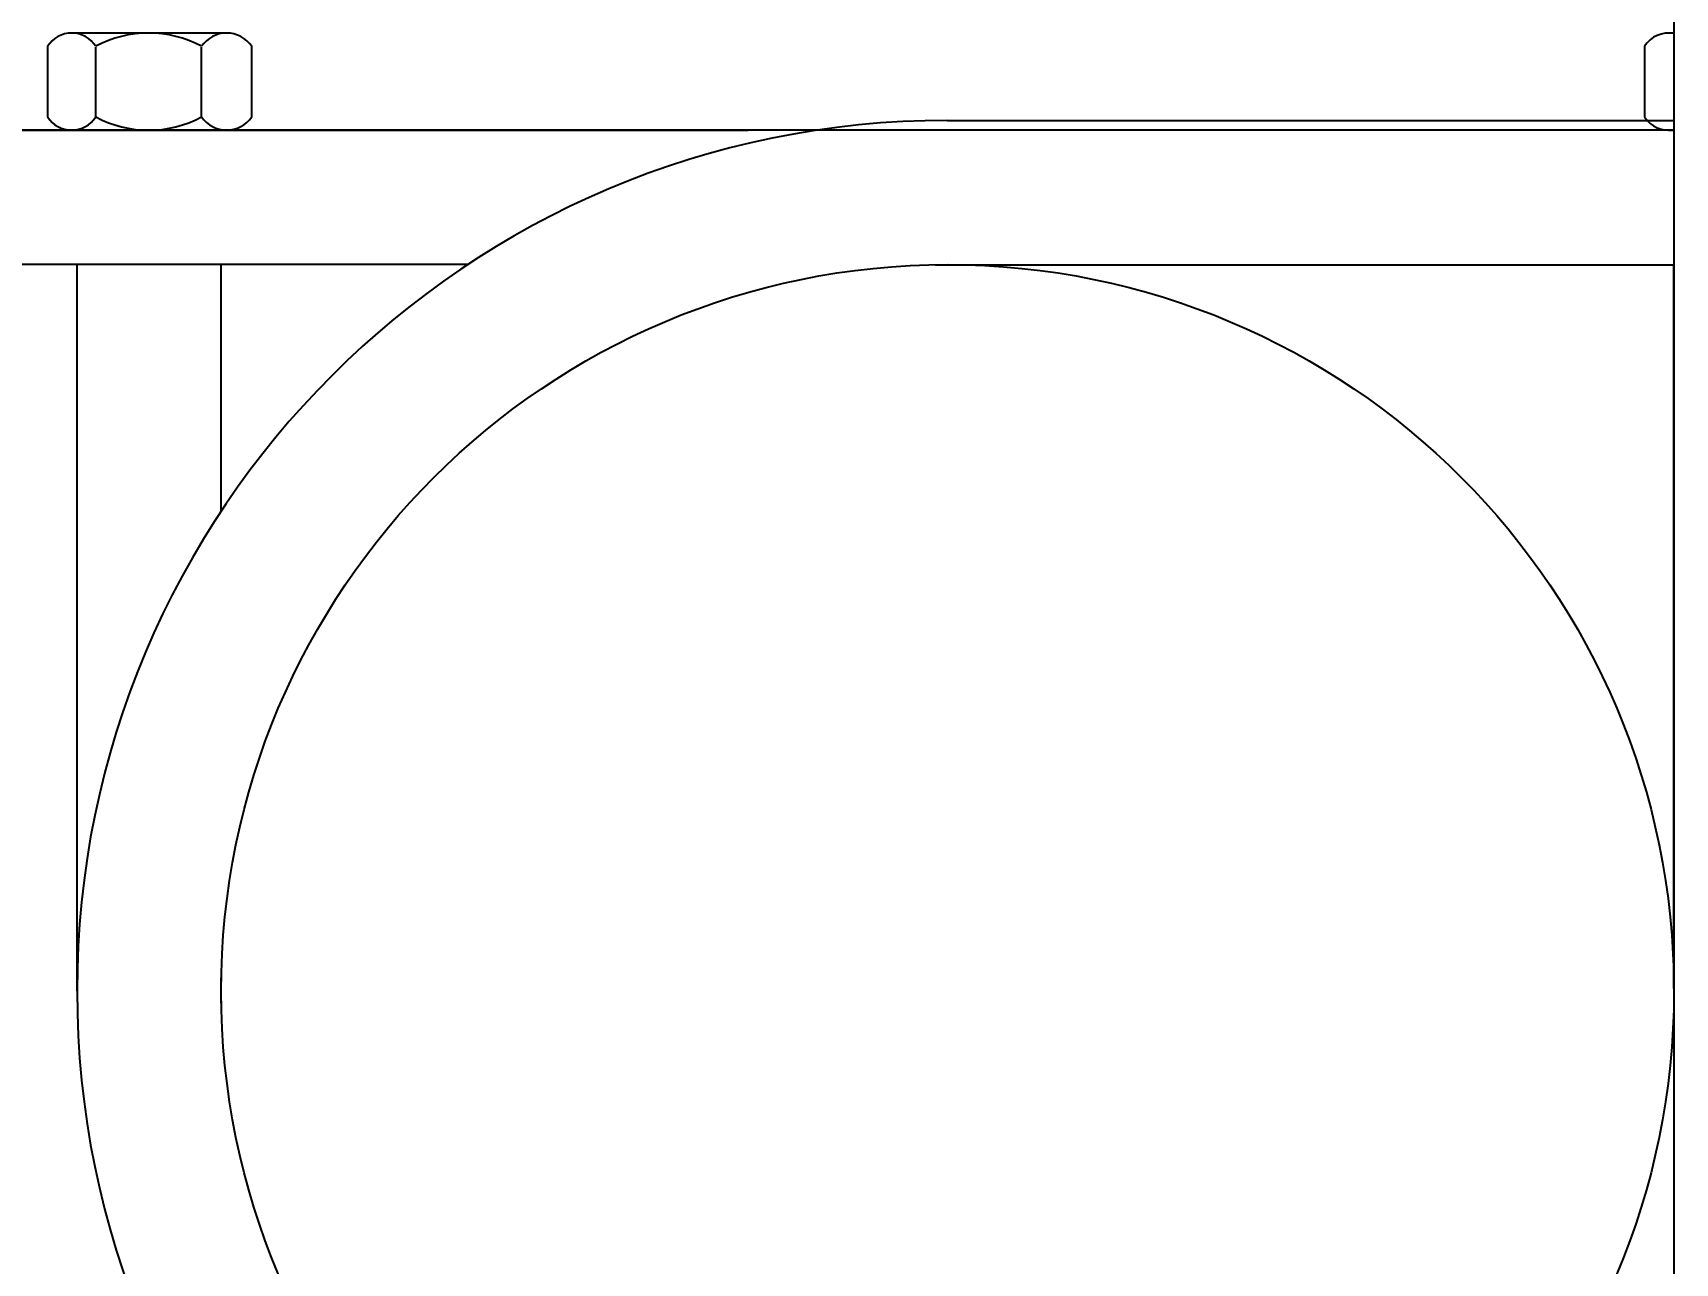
# Model space of a CAD drawing. Header units: millimetres. Extents: x -17263 to -7565, y 1486 to 4446.
# Drawn here: x -14685.8 to -14628.9, y 4265.7 to 4308.3 of the extents above; entities that cross this region are included whole.
import ezdxf
from ezdxf import colors
from ezdxf.entities.mleader import LeaderData, LeaderLine
from ezdxf.math import Vec2, Vec3

# ---------------------------------------------------------------- set-up
doc = ezdxf.new("R2010")
doc.units = ezdxf.units.MM
doc.layers.add('Canalización nueva', color=6, linetype='Continuous')
doc.styles.get("Standard").update_dxf_attribs({"font": 'arial.ttf'})

msp = doc.modelspace()

# ---------------------------------------------------------------- linework, layer by layer
for p, q in [((-14679.258, 4300.235), (-14699.36, 4300.235)), ((-14679.258, 4300.235), (-14684.588, 4300.235)), ((-14628.946, 4275.162), (-14628.946, 4300.235)), ((-14628.945, 4300.235), (-14628.946, 4300.235)), ((-14628.945, 4300.235), (-14628.946, 4300.235)), ((-14679.258, 4274.655), (-14679.257, 4275.542))]:
    msp.add_line(p, q)
msp.add_circle((-14654.103, 4275.077), 25.158)
msp.add_arc((-14654.103, 4275.077), 75.54, 109.59759, 250.49904)
at = {"layer": 'Canalización nueva'}
for p, q in [((-14628.945, 4388.117), (-14628.945, 4188.956)), ((-14679.072, 4308.253), (-14684.439, 4308.253)), ((-14628.945, 4308.253), (-14629.133, 4308.253)), ((-14628.945, 4304.89), (-14808.005, 4304.89)), ((-14793.112, 4304.89), (-14661.005, 4304.89)), ((-14684.434, 4304.89), (-14679.114, 4304.89)), ((-14684.253, 4304.89), (-14679.258, 4304.89)), ((-14654.103, 4305.227), (-14628.945, 4305.227)), ((-14629.128, 4304.89), (-14628.945, 4304.89)), ((-14628.946, 4304.89), (-14628.945, 4304.89)), ((-14670.72, 4300.235), (-14808.005, 4300.235)), ((-14684.253, 4275.077), (-14684.253, 4300.235)), ((-14679.258, 4291.698), (-14679.258, 4300.235)), ((-14654.525, 4300.231), (-14628.945, 4300.231))]:
    msp.add_line(p, q, dxfattribs=at)
at = {"layer": 'Canalización nueva', "ltscale": 25}
for p, q in [((-14685.274, 4307.794), (-14685.274, 4305.348)), ((-14683.605, 4305.321), (-14683.605, 4307.767)), ((-14679.941, 4305.321), (-14679.941, 4307.767)), ((-14678.203, 4305.348), (-14678.203, 4307.794)), ((-14629.968, 4307.794), (-14629.968, 4305.348)), ((-14684.439, 4304.89), (-14679.072, 4304.89)), ((-14629.133, 4304.89), (-14628.945, 4304.89))]:
    msp.add_line(p, q, dxfattribs=at)
at = {"layer": 'Canalización nueva'}
msp.add_circle((-14654.103, 4275.077), 25.158, dxfattribs=at)
at = {"layer": 'Canalización nueva', "ltscale": 25}
for centre, radius, start, end in [((-14684.439, 4307.265), 0.988, 32.4052, 147.5948), ((-14681.773, 4304.364), 3.889, 61.8929, 118.1071), ((-14679.072, 4307.201), 1.052, 34.3451, 145.6549), ((-14629.133, 4307.265), 0.988, 79.0415, 147.5948), ((-14684.439, 4305.878), 0.988, 212.4052, 327.5948), ((-14681.773, 4308.779), 3.889, 241.8929, 298.1071), ((-14679.072, 4305.942), 1.052, 214.3451, 325.6549), ((-14629.133, 4305.878), 0.988, 212.4052, 280.9585)]:
    msp.add_arc(centre, radius, start, end, dxfattribs=at)
at = {"layer": 'Canalización nueva'}
for start in [90, 180]:
    msp.add_arc((-14654.103, 4275.077), 30.15, start, 270, dxfattribs=at)

# ---------------------------------------------------------------- leaders
ml = msp.add_multileader_mtext('Standard', dxfattribs=at)
ml.set_content('\\A1;{\\Fromans|c0;\\W0.85;Planchuela laminada\\P25,4x4,7 mm }', color=256)
ml.set_leader_properties()
ml.build(insert=Vec2(0, 0))
ml.multileader.update_dxf_attribs({"dogleg_length": 0.36, "arrow_head_size": 27.606})
ctx = ml.context
ctx.base_point, ctx.char_height, ctx.arrow_head_size, ctx.landing_gap_size, ctx.plane_origin = Vec3(-15078.131, 4262.935), 15, 27.606, 0.00994, Vec3(-14771.021, 4246.75)
notes = []
notes.append((ctx, [(1, (1, 1, 0), (-14882.251, 4262.935), (-1, 0), 0.36, [(0, [(-14807.793, 4300.235)], 0, [])])]))
ctx.mtext.insert, ctx.mtext.width, ctx.mtext.flow_direction = Vec3(-15078.121, 4271.863), 587.02173, 5
for ctx, leaders in notes:
    for number, flags, end, landing, length, lines in leaders:
        leader = LeaderData()
        leader.index, (leader.has_last_leader_line, leader.has_dogleg_vector, leader.attachment_direction) = number, flags
        leader.last_leader_point, leader.dogleg_vector, leader.dogleg_length = Vec3(end), Vec3(landing), length
        for number, points, colour, breaks in lines:
            line = LeaderLine()
            line.index, line.vertices, line.color, line.breaks = number, Vec3.list(points), colors.encode_raw_color(colour), breaks
            leader.lines.append(line)
        ctx.leaders.append(leader)

doc.saveas('drawing.dxf')
